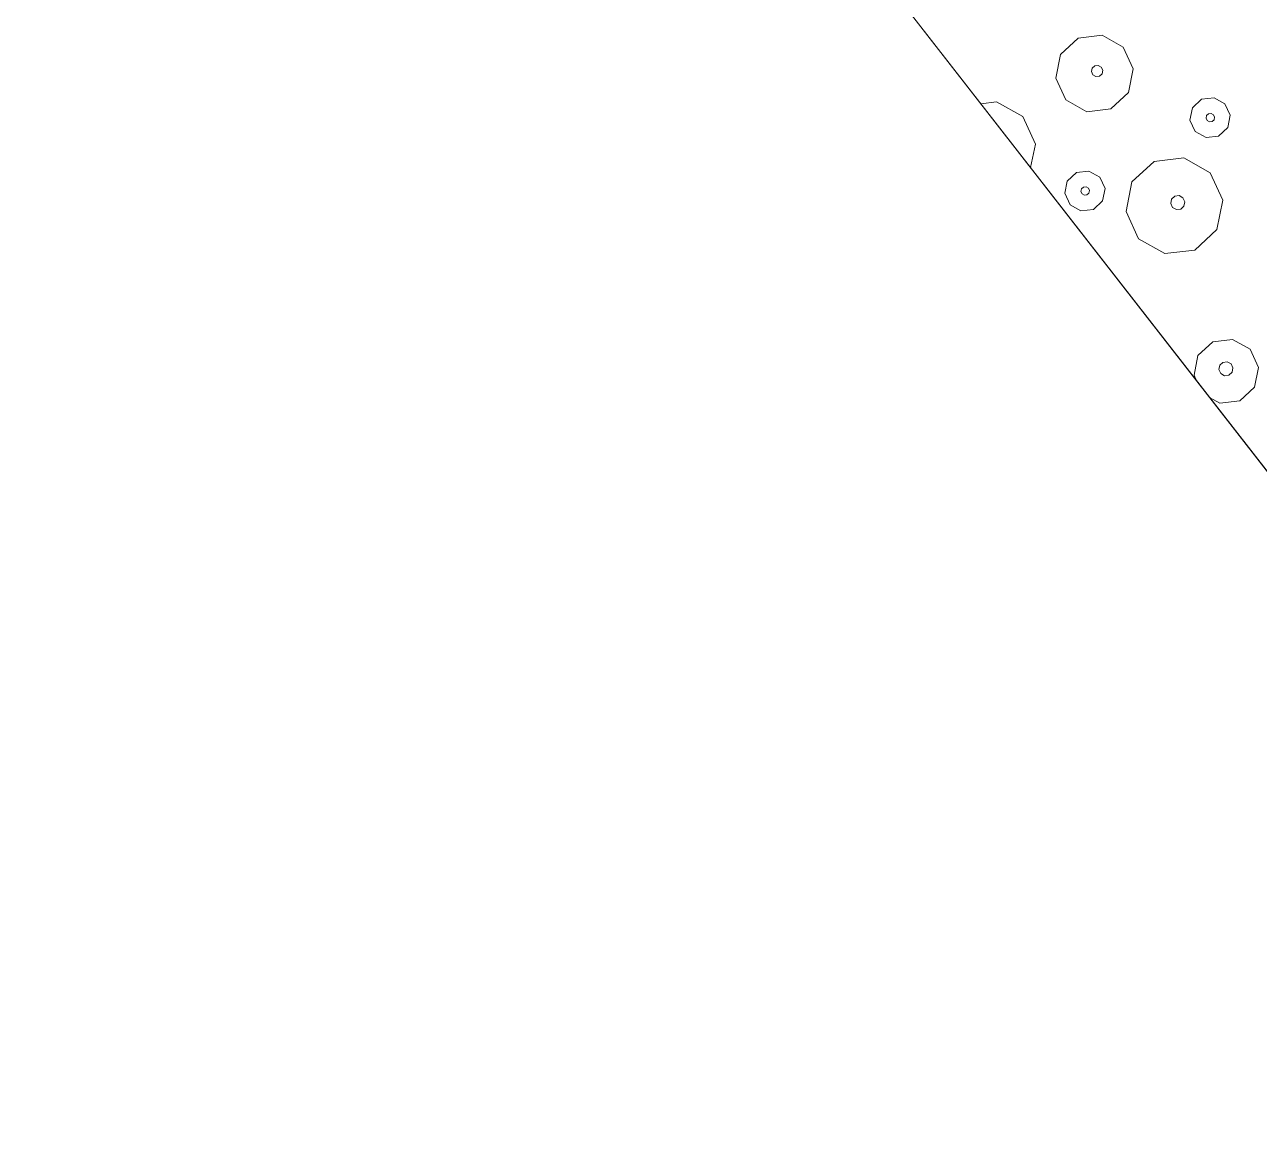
# Model space of a CAD drawing. Header units: metres. Extents: x -2858 to 512, y -1995 to 1252.
# Drawn here: x -974.414 to -969.547, y -838.808 to -834.436 of the extents above; entities that cross this region are included whole.
import ezdxf
from ezdxf.lldxf.tags import DXFTag

# ---------------------------------------------------------------- set-up
doc = ezdxf.new("R2010")
doc.units = ezdxf.units.M
doc.layers.add('Calque commun', color=7, linetype='Continuous')
doc.layers.add('Calque11', color=7, linetype='Continuous')
tags = doc.linetypes.add('HIDDENX2', pattern=[0.75, 0.5, -0.25]).pattern_tags.tags
tags[6:7] = [DXFTag(74, 4), DXFTag(75, 0), DXFTag(340, '0'), DXFTag(46, 1.0), DXFTag(50, 0.0), DXFTag(44, 0.0), DXFTag(45, 0.0)]
tags[4:5] = [DXFTag(74, 4), DXFTag(75, 0), DXFTag(340, '0'), DXFTag(46, 1.0), DXFTag(50, 0.0), DXFTag(44, 0.0), DXFTag(45, 0.0)]

# ---------------------------------------------------------------- blocks, each defined once
blk = doc.blocks.new('geometrebondepartleger')
at = {"layer": 'Calque11', "color": 7, "linetype": 'Continuous', "lineweight": 9}
blk.add_line((150.3457, 147.4392, 79), (130.1803, 35.9078, 79), dxfattribs=at)
blk = doc.blocks.new('pattern')
at = {"layer": 'Calque commun', "color": 54, "linetype": 'Continuous', "lineweight": 9}
for p, q in [((61.5789, 34.8599), (61.6471, 34.9002)), ((61.6471, 34.9002), (61.7258, 34.8927)), ((61.5475, 34.7874), (61.5789, 34.8599)), ((61.7258, 34.8927), (61.7851, 34.8403)), ((61.7851, 34.8403), (61.7953, 34.7944)), ((61.5647, 34.7102), (61.5475, 34.7874)), ((61.6405, 34.77), (61.6474, 34.7859)), ((61.6442, 34.7531), (61.6405, 34.77)), ((61.6474, 34.7859), (61.6623, 34.7947)), ((61.6623, 34.7947), (61.6795, 34.793)), ((61.6795, 34.793), (61.6925, 34.7816)), ((61.6962, 34.7647), (61.6893, 34.7488)), ((61.6925, 34.7816), (61.6962, 34.7647)), ((61.624, 34.6578), (61.5647, 34.7102)), ((61.6572, 34.7417), (61.6442, 34.7531)), ((61.6744, 34.74), (61.6572, 34.7417)), ((61.6893, 34.7488), (61.6744, 34.74)), ((61.7806, 34.7131), (61.7708, 34.6905)), ((61.7027, 34.6503), (61.624, 34.6578)), ((61.7708, 34.6905), (61.7027, 34.6503)), ((61.1811, 34.3148), (61.2832, 34.3751)), ((61.2832, 34.3751), (61.4014, 34.3639)), ((61.4014, 34.3639), (61.4903, 34.2854)), ((61.1339, 34.2059), (61.1811, 34.3148)), ((61.4903, 34.2854), (61.5161, 34.1695)), ((61.1597, 34.0901), (61.1339, 34.2059)), ((61.2791, 34.1917), (61.286, 34.2076)), ((61.2829, 34.1748), (61.2791, 34.1917)), ((61.2959, 34.1634), (61.2829, 34.1748)), ((61.286, 34.2076), (61.3009, 34.2164)), ((61.3009, 34.2164), (61.3182, 34.2148)), ((61.328, 34.1705), (61.3131, 34.1617)), ((61.3182, 34.2148), (61.3311, 34.2033)), ((61.3349, 34.1864), (61.328, 34.1705)), ((61.3311, 34.2033), (61.3349, 34.1864)), ((61.5161, 34.1695), (61.4689, 34.0607)), ((60.9126, 34.1138), (60.9552, 34.1389)), ((60.9552, 34.1389), (61.0044, 34.1342)), ((61.0044, 34.1342), (61.0415, 34.1015)), ((61.3131, 34.1617), (61.2959, 34.1634)), ((60.8929, 34.0684), (60.9126, 34.1138)), ((60.9551, 34.0633), (60.9593, 34.0728)), ((60.9593, 34.0728), (60.9682, 34.0781)), ((60.9682, 34.0781), (60.9785, 34.0771)), ((60.9785, 34.0771), (60.9863, 34.0702)), ((61.0415, 34.1015), (61.0522, 34.0532)), ((61.2486, 34.0116), (61.1597, 34.0901)), ((60.9037, 34.0201), (60.8929, 34.0684)), ((60.9574, 34.0531), (60.9551, 34.0633)), ((60.9652, 34.0463), (60.9574, 34.0531)), ((60.9755, 34.0453), (60.9652, 34.0463)), ((60.9844, 34.0506), (60.9755, 34.0453)), ((60.9886, 34.0601), (60.9844, 34.0506)), ((60.9863, 34.0702), (60.9886, 34.0601)), ((61.0522, 34.0532), (61.0325, 34.0079)), ((61.4689, 34.0607), (61.3667, 34.0003)), ((60.9408, 33.9874), (60.9037, 34.0201)), ((60.99, 33.9827), (60.9408, 33.9874)), ((61.0325, 34.0079), (60.99, 33.9827)), ((61.3667, 34.0003), (61.2486, 34.0116)), ((61.4372, 33.8934), (61.4569, 33.9388)), ((61.4569, 33.9388), (61.4995, 33.9639)), ((61.4995, 33.9639), (61.5487, 33.9592)), ((61.5487, 33.9592), (61.5858, 33.9265)), ((61.5858, 33.9265), (61.5965, 33.8783)), ((61.448, 33.8452), (61.4372, 33.8934)), ((61.4994, 33.8883), (61.5036, 33.8978)), ((61.5017, 33.8782), (61.4994, 33.8883)), ((61.5095, 33.8713), (61.5017, 33.8782)), ((61.5036, 33.8978), (61.5125, 33.9031)), ((61.5125, 33.9031), (61.5228, 33.9021)), ((61.5228, 33.9021), (61.5306, 33.8953)), ((61.5329, 33.8851), (61.5288, 33.8756)), ((61.5306, 33.8953), (61.5329, 33.8851)), ((61.5965, 33.8783), (61.5769, 33.8329)), ((61.4851, 33.8124), (61.448, 33.8452)), ((61.5198, 33.8703), (61.5095, 33.8713)), ((61.5288, 33.8756), (61.5198, 33.8703)), ((61.5769, 33.8329), (61.5343, 33.8078)), ((61.5343, 33.8078), (61.4851, 33.8124)), ((61.032, 33.7068), (61.1137, 33.7551)), ((61.1137, 33.7551), (61.2082, 33.7461)), ((61.2082, 33.7461), (61.2794, 33.6832)), ((60.9942, 33.6197), (61.032, 33.7068)), ((61.2794, 33.6832), (61.3, 33.5906)), ((61.5095, 33.6169), (61.5912, 33.6651)), ((61.0149, 33.5271), (60.9942, 33.6197)), ((61.1104, 33.6083), (61.1159, 33.621)), ((61.1134, 33.5948), (61.1104, 33.6083)), ((61.1238, 33.5857), (61.1134, 33.5948)), ((61.1159, 33.621), (61.1279, 33.6281)), ((61.1376, 33.5844), (61.1238, 33.5857)), ((61.1279, 33.6281), (61.1417, 33.6268)), ((61.1495, 33.5914), (61.1376, 33.5844)), ((61.1417, 33.6268), (61.152, 33.6176)), ((61.155, 33.6041), (61.1495, 33.5914)), ((61.152, 33.6176), (61.155, 33.6041)), ((61.3, 33.5906), (61.2623, 33.5035)), ((61.4623, 33.508), (61.5095, 33.6169)), ((61.086, 33.4642), (61.0149, 33.5271)), ((61.2623, 33.5035), (61.1805, 33.4552)), ((61.4881, 33.3922), (61.4623, 33.508)), ((61.1805, 33.4552), (61.086, 33.4642)), ((61.5344, 33.3513), (61.4881, 33.3922))]:
    blk.add_line(p, q, dxfattribs=at)
at = {"layer": 'Calque commun', "color": 7, "linetype": 'Continuous', "lineweight": 9}
mesh = blk.add_polyface(dxfattribs=at)
corners = [(70.8497, 113.5412), (53.8349, 19.1692), (74.7282, 106.3237), (76.0435, 113.5984), (74.769, 106.1763), (58.8077, 18.2701), (114.1703, 105.207), (114.1703, 98.5387)]
mesh.append_faces([[corners[k] for k in face] for face in [(3, 4, 6)]], dxfattribs={"vtx0": -1, "vtx1": -1, "color": 7})
mesh.append_faces([[corners[k] for k in face] for face in [(3, 2, 4)]], dxfattribs={"vtx0": -1, "vtx2": -1, "color": 7})
mesh.append_faces([[corners[k] for k in face] for face in [(5, 2, 1)]], dxfattribs={"vtx1": -1, "color": 7})
mesh.append_faces([[corners[k] for k in face] for face in [(0, 1, 2), (3, 0, 2)]], dxfattribs={"vtx1": -1, "vtx2": -1, "color": 7})
mesh.append_faces([[corners[k] for k in face] for face in [(4, 7, 6)]], dxfattribs={"vtx2": -1, "color": 7})

msp = doc.modelspace()

# ---------------------------------------------------------------- linework, layer by layer
at = {"layer": 'Calque commun', "color": 3, "linetype": 'HIDDENX2', "lineweight": 18, "extrusion": (0, 0, -1)}
msp.add_arc((879.8798, -719.4797), 120.3746, 259.883419, 322.052272, dxfattribs=at)

# ---------------------------------------------------------------- block references
at = {"layer": 'Calque commun', "color": 0, "linetype": 'ByBlock', "lineweight": -2, "rotation": 228.1617603435354}
for name, p in [('geometrebondepartleger', (-916.0371, -706.7784)), ('pattern', (-954.4467, -766.6559))]:
    msp.add_blockref(name, p, dxfattribs=at)

doc.saveas('drawing.dxf')
